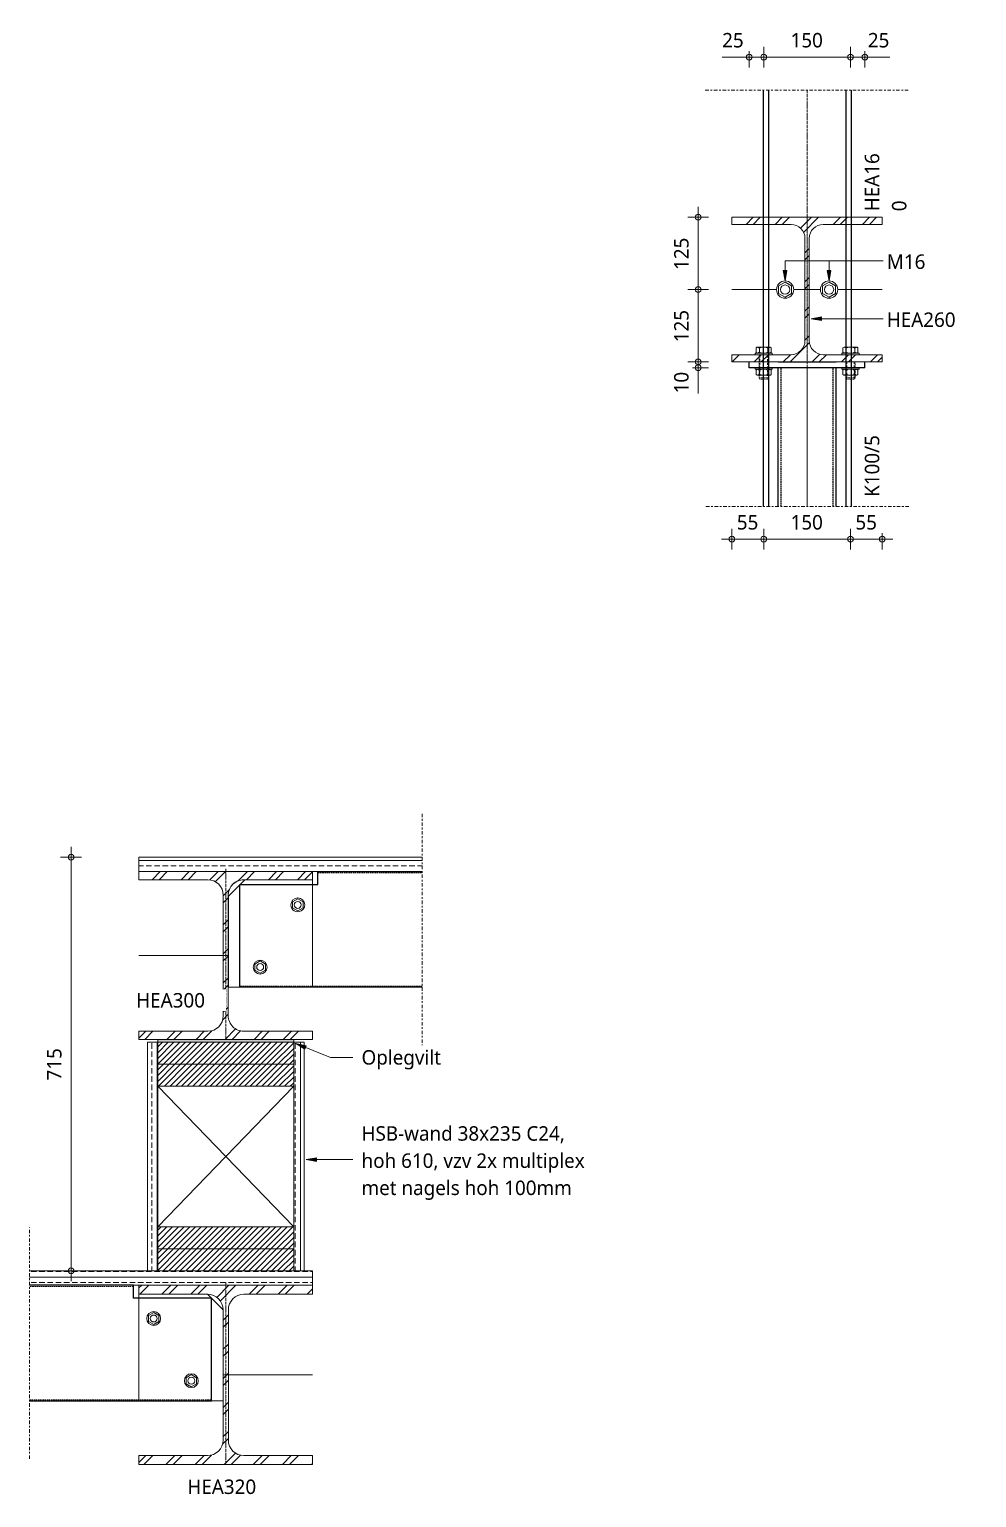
# Model space of a CAD drawing. Header units: millimetres. Extents: x -3015 to 4916, y 1153 to 3979.
# Drawn here: x 750 to 2388, y 1381 to 3919 of the extents above; entities that cross this region are included whole.
import ezdxf

# ---------------------------------------------------------------- set-up
doc = ezdxf.new("R2010")
doc.units = ezdxf.units.MM
for name, pattern in [('Dash', [6.35, 3.175, -3.175]), ('MV_center', [15, 6, -3, 3, -3]), ('MV_hartlijn_staal', [6.6, 5, -0.8, 0, -0.8]), ('MV_hidden', [3.75, 2.5, -1.25]), ('Streep 1_1', [2, 1, -1])]:
    doc.linetypes.add(name, pattern=pattern)
for name, color, linetype, lineweight in [('A-ANNO-DIMS', 211, 'Continuous', 13), ('A-ANNO-DIMS-10', 211, 'Continuous', 13), ('A-DETL', 90, 'Continuous', 13), ('A-DETL-GENF', 92, 'Continuous', 18), ('A-DETL-GENF-HDLN', 1, 'Dash', 18), ('A-DETL-IDEN', 3, 'Continuous', 18), ('G-ANNO-TEXT', 231, 'Continuous', 13)]:
    doc.layers.add(name, color=color, linetype=linetype, lineweight=lineweight)
doc.styles.add('Segoe UI', font='segoeui.ttf', dxfattribs={"height": 25})
doc.dimstyles.new('2_5_mm', dxfattribs={"dimscale": 304.8, "dimtxt": 26.184099, "dimasz": 0.032808, "dimexe": 0.059055, "dimexo": 0.0625, "dimgap": 0.029528, "dimtad": 1, "dimdec": 0, "dimzin": 0, "dimdsep": 46, "dimtxsty": 'Segoe UI', "dimblk1": 'DOTBLANK', "dimblk2": 'DOTBLANK', "dimsah": 1, "dimcen": 0.09, "dimdle": 0.059055, "dimazin": 0, "dimtfac": 1, "dimtdec": 4, "dimtix": 1, "dimtmove": 0, "dimatfit": 3, "dimfxl": 0.059055, "dimfxlon": 1, "dimtvp": 1, "dimtfill": 1, "dimtolj": 1, "dimtzin": 0, "dimarcsym": 2})
doc.dimstyles.new('2_5_mm_1', dxfattribs={"dimscale": 304.8, "dimtxt": 26.184099, "dimasz": 0.032808, "dimexe": 0.059055, "dimexo": 0.0625, "dimgap": 0.029528, "dimtad": 1, "dimdec": 0, "dimzin": 0, "dimdsep": 46, "dimtxsty": 'Segoe UI', "dimblk1": 'DOTBLANK', "dimblk2": 'DOTBLANK', "dimsah": 1, "dimcen": 0.09, "dimdle": 0.059055, "dimazin": 0, "dimtfac": 1, "dimtdec": 4, "dimtix": 1, "dimtmove": 1, "dimatfit": 3, "dimfxl": 0.059055, "dimfxlon": 1, "dimtvp": 1, "dimtfill": 1, "dimtolj": 1, "dimtzin": 0, "dimarcsym": 2})
pattern_1 = [(0, (0, 0), (0, 18.952), []), (0, (0, 9.476), (0, 18.952), [9.476, -4.738])]
pattern_2 = [(45, (0, 0), (-4.949747, 4.949747), [])]
pattern_3 = [(90, (0, 0), (-19.05, 1e-15), []), (90, (9.525, 0), (-19.05, 1e-15), [9.525, -4.762])]

# ---------------------------------------------------------------- blocks, each defined once
blk = doc.blocks.new('00 bout_moer - M16-4299277-Details Constructie staal 1-10')
at = {"layer": 'A-DETL-GENF'}
for p, q in [((-13, 11.6), (-11.7, 13)), ((-13, 11.6), (-11.1, 7.4)), ((-13, -11.1), (-13, 11.6)), ((-11.1, 7.4), (-13, 3.2)), ((-13, 3.2), (-13, -3.2)), ((-11.7, 13), (-4, 13)), ((-11.1, 7.4), (-4.6, 7.4)), ((-4.6, 7.4), (-2.8, 11.6)), ((-2.8, 3.2), (-4.6, 7.4)), ((-4, 13), (-2.8, 11.6)), ((-2.8, 0), (-2.8, 14.9)), ((-2.8, 14.9), (0, 14.9)), ((-2.8, 11.6), (-2.8, 0)), ((-2.8, -3.2), (-2.8, 3.2)), ((-2.8, -14.9), (-2.8, 0)), ((-2.8, 0), (-2.8, -11.1)), ((22.5, -14.9), (22.5, 14.9)), ((22.5, 14.9), (25.3, 14.9)), ((25.3, 14.9), (25.3, 0)), ((25.3, 11.1), (26.7, 13)), ((25.3, 0), (25.3, 11.1)), ((25.3, 11.1), (27.1, 7.2)), ((27.1, 7.2), (25.3, 3.2)), ((25.3, 3.2), (25.3, -3.2)), ((25.3, -11.6), (25.3, 0)), ((25.3, 0), (25.3, -14.9)), ((26.7, 13), (34.3, 13)), ((33.6, 7.2), (27.1, 7.2)), ((33.6, 7.2), (35.5, 11.1)), ((35.5, 3.2), (33.6, 7.2)), ((34.3, 13), (35.5, 11.1)), ((35.5, 11.1), (35.5, -11.6)), ((35.5, -3.2), (35.5, 3.2)), ((-13, -3.2), (-11.1, -7.2)), ((-11.1, -7.2), (-13, -11.1)), ((-11.8, -13), (-13, -11.1)), ((-4.2, -13), (-11.8, -13)), ((-11.1, -7.2), (-4.6, -7.2)), ((-4.6, -7.2), (-2.8, -3.2)), ((-2.8, -11.1), (-4.6, -7.2)), ((-2.8, -11.1), (-4.2, -13)), ((0, -14.9), (-2.8, -14.9)), ((25.3, -14.9), (22.5, -14.9)), ((25.3, -3.2), (27.1, -7.4)), ((27.1, -7.4), (25.3, -11.6)), ((26.5, -13), (25.3, -11.6)), ((34.2, -13), (26.5, -13)), ((33.6, -7.4), (27.1, -7.4)), ((33.6, -7.4), (35.5, -3.2)), ((35.5, -11.6), (33.6, -7.4)), ((35.5, -11.6), (34.2, -13))]:
    blk.add_line(p, q, dxfattribs=at)
at = {"layer": 'A-DETL-GENF', "linetype": 'Streep 1_1', "lineweight": 13}
for p, q in [((12.5, 8), (40.2, 8)), ((42.2, 6.5), (40.2, 8)), ((40.2, -8), (40.2, 8)), ((42.2, 6.5), (42.2, -6.5)), ((12.5, -8), (40.2, -8)), ((42.2, -6.5), (40.2, -8))]:
    blk.add_line(p, q, dxfattribs=at)
at = {"layer": 'A-DETL-GENF-HDLN'}
for p, q in [((12.5, 6.5), (40.2, 6.5)), ((12.5, -6.5), (40.2, -6.5))]:
    blk.add_line(p, q, dxfattribs=at)
blk = doc.blocks.new('28 Staalprofielen- IPE_HEA_HEB 2d - HEA260-V1-Details Constructie staal 1-10')
at = {"layer": 'A-DETL-GENF', "lineweight": 13}
h = blk.add_hatch(dxfattribs=at)
h.set_pattern_fill('FP_4', color=256, style=0, pattern_type=2)
h.set_pattern_definition([(45, (-2095.013, -3469.478), (-25.14472, 25.14472), []), (45, (-2095.013, -3431.378), (-25.14472, 25.14472), [])])
h.paths.add_polyline_path([(130, -125), (130, -112.5), (27.8, -112.5), (21.5, -111.7), (15.8, -109.3), (10.8, -105.5), (7, -100.5), (4.6, -94.7), (3.8, -88.5), (3.8, 88.5), (4.6, 94.7), (7, 100.5), (10.8, 105.5), (15.8, 109.3), (21.5, 111.7), (27.8, 112.5), (130, 112.5), (130, 125), (-130, 125), (-130, 112.5), (-27.7, 112.5), (-21.5, 111.7), (-15.7, 109.3), (-10.8, 105.5), (-7, 100.5), (-4.6, 94.7), (-3.7, 88.5), (-3.7, -88.5), (-4.6, -94.7), (-7, -100.5), (-10.8, -105.5), (-15.7, -109.3), (-21.5, -111.7), (-27.7, -112.5), (-130, -112.5), (-130, -125), (28.1, -125)])
at = {"layer": 'A-DETL-GENF', "linetype": 'MV_hartlijn_staal', "lineweight": 13}
blk.add_line((0, 130), (0, -125), dxfattribs=at)
at = {"layer": 'A-DETL-GENF'}
for p, q in [((130, 125), (-130, 125)), ((-130, 125), (-130, 112.5)), ((130, 125), (-130, 125)), ((-130, 125), (-130, 112.5)), ((-130, 112.5), (-27.7, 112.5)), ((-130, 112.5), (-27.7, 112.5)), ((27.8, 112.5), (130, 112.5)), ((130, 112.5), (27.8, 112.5)), ((130, 112.5), (130, 125)), ((130, 125), (130, 112.5)), ((-3.7, 88.5), (-3.7, -88.5)), ((-3.7, 88.5), (-3.7, -88.5)), ((3.8, -88.5), (3.8, 88.5)), ((3.8, 88.5), (3.8, -88.5)), ((-130, 0), (-52.9, 0)), ((-23.1, 0), (23.1, 0)), ((52.9, 0), (130, 0)), ((-27.7, -112.5), (-130, -112.5)), ((-130, -112.5), (-130, -125)), ((-130, -125), (-130, -112.5)), ((-130, -112.5), (-27.7, -112.5)), ((-130, -125), (130, -125)), ((130, -125), (-130, -125)), ((130, -112.5), (27.8, -112.5)), ((130, -112.5), (27.8, -112.5)), ((130, -125), (130, -112.5)), ((130, -125), (130, -112.5))]:
    blk.add_line(p, q, dxfattribs=at)
for centre, start, end in [((-27.7, 88.5), 0, 90), ((-27.7, 88.5), 360, 90), ((27.8, 88.5), 90, 180), ((27.8, 88.5), 90, 180), ((-27.7, -88.5), 270, 0), ((-27.7, -88.5), 270, 0), ((27.8, -88.5), 180, 270), ((27.8, -88.5), 180, 270)]:
    blk.add_arc(centre, 24, start, end, dxfattribs=at)
blk = doc.blocks.new('00 bout_moer - M16-4299281-Details Constructie staal 1-10')
at = {"layer": 'A-DETL-GENF'}
for p, q in [((-11.8, 13), (-13, 11.1)), ((-11.1, 7.2), (-13, 11.1)), ((-13, 11.1), (-13, -11.6)), ((-13, 3.2), (-11.1, 7.2)), ((-13, -3.2), (-13, 3.2)), ((-4.2, 13), (-11.8, 13)), ((-11.1, 7.2), (-4.6, 7.2)), ((-2.8, 11.1), (-4.6, 7.2)), ((-4.6, 7.2), (-2.8, 3.2)), ((-2.8, 11.1), (-4.2, 13)), ((0, 14.9), (-2.8, 14.9)), ((-2.8, 14.9), (-2.8, 0)), ((-2.8, 0), (-2.8, 11.1)), ((-2.8, 3.2), (-2.8, -3.2)), ((0, -14.9), (0, 14.9)), ((25.3, 14.9), (22.5, 14.9)), ((22.5, 14.9), (22.5, -14.9)), ((25.3, 0), (25.3, 14.9)), ((26.5, 13), (25.3, 11.6)), ((27.1, 7.4), (25.3, 11.6)), ((25.3, 11.6), (25.3, 0)), ((25.3, 3.2), (27.1, 7.4)), ((25.3, -3.2), (25.3, 3.2)), ((34.2, 13), (26.5, 13)), ((33.6, 7.4), (27.1, 7.4)), ((35.5, 11.6), (33.6, 7.4)), ((33.6, 7.4), (35.5, 3.2)), ((35.5, 11.6), (34.2, 13)), ((35.5, -11.1), (35.5, 11.6)), ((35.5, 3.2), (35.5, -3.2)), ((-11.1, -7.4), (-13, -3.2)), ((-13, -11.6), (-11.1, -7.4)), ((-13, -11.6), (-11.7, -13)), ((-11.7, -13), (-4, -13)), ((-11.1, -7.4), (-4.6, -7.4)), ((-2.8, -3.2), (-4.6, -7.4)), ((-4.6, -7.4), (-2.8, -11.6)), ((-4, -13), (-2.8, -11.6)), ((-2.8, -11.6), (-2.8, 0)), ((-2.8, 0), (-2.8, -14.9)), ((-2.8, -14.9), (0, -14.9)), ((22.5, -14.9), (25.3, -14.9)), ((25.3, -14.9), (25.3, 0)), ((25.3, 0), (25.3, -11.1)), ((27.1, -7.2), (25.3, -3.2)), ((25.3, -11.1), (27.1, -7.2)), ((25.3, -11.1), (26.7, -13)), ((26.7, -13), (34.3, -13)), ((33.6, -7.2), (27.1, -7.2)), ((35.5, -3.2), (33.6, -7.2)), ((33.6, -7.2), (35.5, -11.1)), ((34.3, -13), (35.5, -11.1))]:
    blk.add_line(p, q, dxfattribs=at)
at = {"layer": 'A-DETL-GENF', "linetype": 'Streep 1_1', "lineweight": 13}
for p, q in [((0, 8), (40.2, 8)), ((42.2, 6.5), (40.2, 8)), ((40.2, 8), (40.2, -8)), ((42.2, -6.5), (42.2, 6.5)), ((0, -8), (40.2, -8)), ((42.2, -6.5), (40.2, -8))]:
    blk.add_line(p, q, dxfattribs=at)
at = {"layer": 'A-DETL-GENF-HDLN'}
for p, q in [((0, 8), (1.5, 6.5)), ((0, -8), (0, 8)), ((1.5, 6.5), (40.2, 6.5)), ((0, -8), (1.5, -6.5)), ((1.5, -6.5), (40.2, -6.5))]:
    blk.add_line(p, q, dxfattribs=at)
blk = doc.blocks.new('00 moer a e - M16-712626-Details Constructie staal 1-10')
at = {"layer": 'A-DETL-GENF'}
for p, q in [((0, 13), (-11.3, 6.5)), ((0, 13), (-11.3, 6.5)), ((-11.3, 6.5), (-11.3, -6.5)), ((-11.3, 6.5), (-11.3, -6.5)), ((11.3, 6.5), (0, 13)), ((11.3, 6.5), (0, 13)), ((11.3, -6.5), (11.3, 6.5)), ((11.3, -6.5), (11.3, 6.5)), ((-11.3, -6.5), (0, -13)), ((-11.3, -6.5), (0, -13)), ((0, -13), (11.3, -6.5)), ((0, -13), (11.3, -6.5))]:
    blk.add_line(p, q, dxfattribs=at)
blk.add_circle((0, 0), 8, dxfattribs=at)
for start, end in [(360, 180), (180, 360)]:
    blk.add_arc((0, 0), 14.9, start, end, dxfattribs=at)
blk = doc.blocks.new('00 moer a e - M16-4319999-Details Constructie staal 1-10')
at = {"layer": 'A-DETL-GENF'}
for p, q in [((0, 13), (-11.3, 6.5)), ((-11.3, 6.5), (0, 13)), ((-11.3, 6.5), (-11.3, -6.5)), ((-11.3, -6.5), (-11.3, 6.5)), ((11.3, 6.5), (0, 13)), ((0, 13), (11.3, 6.5)), ((11.3, -6.5), (11.3, 6.5)), ((11.3, 6.5), (11.3, -6.5)), ((-11.3, -6.5), (0, -13)), ((0, -13), (-11.3, -6.5)), ((0, -13), (11.3, -6.5)), ((11.3, -6.5), (0, -13))]:
    blk.add_line(p, q, dxfattribs=at)
blk.add_circle((0, 0), 8, dxfattribs=at)
for start, end in [(0, 180), (180, 360)]:
    blk.add_arc((0, 0), 14.9, start, end, dxfattribs=at)
blk = doc.blocks.new('NLRS_00_DI_maskeer - Type 1-4234386-Details Constructie staal 1-10')
at = {"layer": 'A-DETL-GENF', "linetype": 'MV_center'}
blk.add_line((252, 0), (-100, 0), dxfattribs=at)
blk = doc.blocks.new('NLRS_00_DI_maskeer - Type 1-4234387-Details Constructie staal 1-10')
at = {"layer": 'A-DETL-GENF', "linetype": 'MV_center'}
blk.add_line((-100, 0), (252, 0), dxfattribs=at)
blk = doc.blocks.new('28 Staalprofielen- IPE_HEA_HEB 2d - HEA320-V4-Details Constructie staal 1-10')
at = {"layer": 'A-DETL-GENF', "lineweight": 13}
h = blk.add_hatch(dxfattribs=at)
h.set_pattern_fill('FP_9', color=256, style=0, pattern_type=2)
h.set_pattern_definition([(45, (-1089.89, -1593.5), (-25.1447, 25.1447), []), (45, (-1089.89, -1555.4), (-25.1447, 25.1447), [])])
h.paths.add_polyline_path([(-150, -155), (150, -155), (150, -139.5), (31.5, -139.5), (24.5, -138.6), (18, -135.9), (12.4, -131.6), (8.1, -126), (5.4, -119.5), (4.5, -112.5), (4.5, 112.5), (5.4, 119.5), (8.1, 126), (12.4, 131.6), (18, 135.9), (24.5, 138.6), (31.5, 139.5), (150, 139.5), (150, 155), (-150, 155), (-150, 139.5), (-31.5, 139.5), (-24.5, 138.6), (-18, 135.9), (-12.4, 131.6), (-8.1, 126), (-5.4, 119.5), (-4.5, 112.5), (-4.5, -112.5), (-5.4, -119.5), (-8.1, -126), (-12.4, -131.6), (-18, -135.9), (-24.5, -138.6), (-31.5, -139.5), (-150, -139.5)])
at = {"layer": 'A-DETL-GENF'}
for p, q in [((150, 155), (-150, 155)), ((-150, 155), (-150, 139.5)), ((150, 155), (-150, 155)), ((-150, 155), (-150, 139.5)), ((150, 139.5), (150, 155)), ((150, 155), (150, 139.5)), ((31.5, 139.5), (150, 139.5)), ((150, 139.5), (31.5, 139.5)), ((4.5, -112.5), (4.5, 112.5)), ((4.5, 112.5), (4.5, -112.5)), ((-4.5, 0), (150, 0)), ((-4.5, -45), (-4.5, -112.5)), ((-4.5, -45), (-4.5, -112.5)), ((-31.5, -139.5), (-150, -139.5)), ((-150, -139.5), (-150, -155)), ((-150, -155), (-150, -139.5)), ((-150, -139.5), (-31.5, -139.5)), ((150, -139.5), (31.5, -139.5)), ((150, -139.5), (31.5, -139.5)), ((150, -155), (150, -139.5)), ((150, -155), (150, -139.5)), ((-150, -155), (150, -155)), ((150, -155), (-150, -155))]:
    blk.add_line(p, q, dxfattribs=at)
at = {"layer": 'A-DETL-GENF', "linetype": 'MV_hartlijn_staal', "lineweight": 13}
blk.add_line((0, 160), (0, -155), dxfattribs=at)
at = {"layer": 'A-DETL-GENF'}
for centre, start, end in [((-31.5, 112.5), 0, 90), ((-31.5, 112.5), 360, 90), ((31.5, 112.5), 90, 180), ((31.5, 112.5), 90, 180), ((-31.5, -112.5), 270, 0), ((-31.5, -112.5), 270, 0), ((31.5, -112.5), 180, 270), ((31.5, -112.5), 180, 270)]:
    blk.add_arc(centre, 27, start, end, dxfattribs=at)
blk = doc.blocks.new('00 moer a e - M12-5097790-Details Constructie staal 1-10')
at = {"layer": 'A-DETL-GENF'}
for p, q in [((0, 10.5), (-9.1, 5.3)), ((-9.1, 5.3), (0, 10.5)), ((-9.1, 5.3), (-9.1, -5.2)), ((-9.1, -5.2), (-9.1, 5.3)), ((9.1, 5.3), (0, 10.5)), ((0, 10.5), (9.1, 5.3)), ((9.1, -5.2), (9.1, 5.3)), ((9.1, 5.3), (9.1, -5.2)), ((-9.1, -5.2), (0, -10.5)), ((0, -10.5), (-9.1, -5.2)), ((0, -10.5), (9.1, -5.2)), ((9.1, -5.2), (0, -10.5))]:
    blk.add_line(p, q, dxfattribs=at)
blk.add_circle((0, 0), 6, dxfattribs=at)
for start, end in [(0, 180), (180, 360)]:
    blk.add_arc((0, 0), 12, start, end, dxfattribs=at)
blk = doc.blocks.new('NLRS_00_DI_maskeer - Type 1-5098187-Details Constructie staal 1-10')
at = {"layer": 'A-DETL-GENF', "linetype": 'MV_center'}
blk.add_line((300, 0), (-100, 0), dxfattribs=at)
blk = doc.blocks.new('28 Staalprofielen- IPE_HEA_HEB 2d - HEA300-5104983-Details Constructie staal 1-10')
at = {"layer": 'A-DETL-GENF', "lineweight": 13}
h = blk.add_hatch(dxfattribs=at)
h.set_pattern_fill('FP_10', color=256, style=0, pattern_type=2)
h.set_pattern_definition([(225, (1089.89, 2318.5), (25.1447, -25.1447), []), (225, (1089.89, 2280.4), (25.1447, -25.1447), [])])
h.paths.add_polyline_path([(117.5, 145), (-150, 145), (-150, 131), (-31.3, 131), (-24.3, 130.1), (-17.8, 127.4), (-12.2, 123.1), (-7.9, 117.5), (-5.2, 111), (-4.3, 104), (-4.3, -104), (-5.2, -111), (-7.9, -117.5), (-12.2, -123.1), (-17.8, -127.4), (-24.3, -130.1), (-31.3, -131), (-150, -131), (-150, -145), (150, -145), (150, -131), (31.2, -131), (24.3, -130.1), (17.7, -127.4), (12.2, -123.1), (7.9, -117.5), (5.2, -111), (4.2, -104), (4.2, 104), (5.2, 111), (7.9, 117.5), (12.2, 123.1), (17.7, 127.4), (24.3, 130.1), (31.2, 131), (150, 131), (150, 145)])
at = {"layer": 'A-DETL-GENF'}
for p, q in [((-117.5, 145), (-150, 145)), ((-150, 145), (-150, 131)), ((-117.5, 145), (-150, 145)), ((-150, 145), (-150, 131)), ((-150, 131), (-31.3, 131)), ((-150, 131), (-31.3, 131)), ((31.2, 131), (150, 131)), ((150, 131), (31.2, 131)), ((150, 145), (117.5, 145)), ((150, 145), (117.5, 145)), ((150, 131), (150, 145)), ((150, 145), (150, 131)), ((-4.3, 104), (-4.3, -104)), ((-4.3, -104), (-4.3, 104)), ((4.2, -104), (4.2, 104)), ((4.2, -104), (4.2, 104)), ((-4.5, 0), (150, 0)), ((-150, -131), (-150, -145)), ((-150, -145), (-150, -131)), ((-150, -145), (150, -145)), ((150, -145), (-150, -145)), ((-31.3, -131), (-33, -131)), ((-33, -131), (-31.3, -131)), ((150, -131), (31.2, -131)), ((150, -131), (31.2, -131)), ((150, -145), (150, -131)), ((150, -145), (150, -131))]:
    blk.add_line(p, q, dxfattribs=at)
at = {"layer": 'A-DETL-GENF', "linetype": 'MV_hartlijn_staal', "lineweight": 13}
blk.add_line((0, -150), (0, 145), dxfattribs=at)
at = {"layer": 'A-DETL-GENF'}
for centre, start, end in [((-31.3, 104), 360, 90), ((-31.3, 104), 360, 90), ((31.2, 104), 90, 180), ((31.2, 104), 90, 180), ((-31.3, -104), 270, 360), ((-31.3, -104), 270, 0), ((31.2, -104), 180, 270), ((31.2, -104), 180, 270)]:
    blk.add_arc(centre, 27, start, end, dxfattribs=at)
blk = doc.blocks.new('00 moer a e - M12-712628-Details Constructie staal 1-10')
at = {"layer": 'A-DETL-GENF'}
for p, q in [((0, 10.5), (-9.1, 5.2)), ((0, 10.5), (-9.1, 5.2)), ((-9.1, 5.2), (-9.1, -5.3)), ((-9.1, 5.2), (-9.1, -5.3)), ((9.1, 5.2), (0, 10.5)), ((9.1, 5.2), (0, 10.5)), ((9.1, -5.3), (9.1, 5.2)), ((9.1, -5.3), (9.1, 5.2)), ((-9.1, -5.3), (0, -10.5)), ((-9.1, -5.3), (0, -10.5)), ((0, -10.5), (9.1, -5.3)), ((0, -10.5), (9.1, -5.3))]:
    blk.add_line(p, q, dxfattribs=at)
blk.add_circle((0, 0), 6, dxfattribs=at)
for start, end in [(360, 180), (180, 360)]:
    blk.add_arc((0, 0), 12, start, end, dxfattribs=at)
blk = doc.blocks.new('NLRS_00_DI_maskeer - Type 1-5104970-Details Constructie staal 1-10')
at = {"layer": 'A-DETL-GENF', "linetype": 'MV_center'}
blk.add_line((-100, 0), (300, 0), dxfattribs=at)
blk = doc.blocks.new('DIMBLOCK1-Details Constructie staal 1-10')
at = {"layer": 'A-ANNO-DIMS-10'}
for p, q in [((1906.7, 3612.5), (1906.7, 3469.5)), ((1906.7, 3594.5), (1888.7, 3594.5)), ((1906.7, 3594.5), (1924.7, 3594.5)), ((1906.7, 3469.5), (1888.7, 3469.5)), ((1906.7, 3469.5), (1924.7, 3469.5))]:
    blk.add_line(p, q, dxfattribs=at)
for centre in [(1906.7, 3594.5), (1906.7, 3469.5)]:
    blk.add_circle(centre, 5, dxfattribs=at)
at = {"layer": 'A-ANNO-DIMS-10', "color": 0, "insert": (1865.1, 3503.4), "char_height": 25, "width": 68.555, "attachment_point": 1, "rotation": 90, "line_spacing_factor": 1.142579, "style": 'Segoe UI', "bg_fill": 3, "box_fill_scale": 1.25, "bg_fill_color": 9, "bg_fill_true_color": 13158600, "bg_fill_transparency": 0}
blk.add_mtext('125', dxfattribs=at)
blk = doc.blocks.new('_DotBlank')
at = {"color": 0, "linetype": 'ByBlock', "lineweight": -2}
blk.add_line((-0.5, 0), (-1, 0), dxfattribs=at)
blk.add_circle((0, 0), 0.5, dxfattribs=at)
blk = doc.blocks.new('DIMBLOCK2-Details Constructie staal 1-10')
at = {"layer": 'A-ANNO-DIMS-10'}
for p, q in [((1906.7, 3469.5), (1888.7, 3469.5)), ((1906.7, 3469.5), (1906.7, 3344.5)), ((1906.7, 3469.5), (1924.7, 3469.5)), ((1906.7, 3344.5), (1888.7, 3344.5)), ((1906.7, 3344.5), (1924.7, 3344.5))]:
    blk.add_line(p, q, dxfattribs=at)
for centre in [(1906.7, 3469.5), (1906.7, 3344.5)]:
    blk.add_circle(centre, 5, dxfattribs=at)
at = {"layer": 'A-ANNO-DIMS-10', "color": 0, "insert": (1865.1, 3378.4), "char_height": 25, "width": 68.555, "attachment_point": 1, "rotation": 90, "line_spacing_factor": 1.142579, "style": 'Segoe UI', "bg_fill": 3, "box_fill_scale": 1.25, "bg_fill_color": 9, "bg_fill_true_color": 13158600, "bg_fill_transparency": 0}
blk.add_mtext('125', dxfattribs=at)
blk = doc.blocks.new('DIMBLOCK3-Details Constructie staal 1-10')
at = {"layer": 'A-ANNO-DIMS-10'}
for p, q in [((1906.7, 3344.5), (1888.7, 3344.5)), ((1906.7, 3334.5), (1888.7, 3334.5)), ((1906.7, 3348.2), (1906.7, 3339.5)), ((1906.7, 3290.1), (1906.7, 3348.2)), ((1906.7, 3344.5), (1906.7, 3316.5)), ((1906.7, 3344.5), (1924.7, 3344.5)), ((1906.7, 3334.5), (1924.7, 3334.5))]:
    blk.add_line(p, q, dxfattribs=at)
for centre in [(1906.7, 3344.5), (1906.7, 3334.5)]:
    blk.add_circle(centre, 5, dxfattribs=at)
at = {"layer": 'A-ANNO-DIMS-10', "color": 0, "insert": (1865.1, 3290.1), "char_height": 25, "width": 45.703, "attachment_point": 1, "rotation": 90, "line_spacing_factor": 1.142579, "style": 'Segoe UI', "bg_fill": 3, "box_fill_scale": 1.25, "bg_fill_color": 9, "bg_fill_true_color": 13158600, "bg_fill_transparency": 0}
blk.add_mtext('10', dxfattribs=at)
blk = doc.blocks.new('DIMBLOCK4-Details Constructie staal 1-10')
at = {"layer": 'A-ANNO-DIMS-10'}
for p, q in [((1995, 3871.4), (1995, 3889.4)), ((2020, 3871.4), (2020, 3889.4)), ((1948.1, 3871.4), (2006.2, 3871.4)), ((1977, 3871.4), (2020, 3871.4)), ((1995, 3871.4), (1995, 3853.4)), ((2006.2, 3871.4), (2007.5, 3871.4)), ((2020, 3871.4), (2020, 3853.4))]:
    blk.add_line(p, q, dxfattribs=at)
for centre in [(1995, 3871.4), (2020, 3871.4)]:
    blk.add_circle(centre, 5, dxfattribs=at)
at = {"layer": 'A-ANNO-DIMS-10', "color": 0, "insert": (1948.1, 3913.1), "char_height": 25, "width": 45.703, "attachment_point": 1, "line_spacing_factor": 1.142579, "style": 'Segoe UI', "bg_fill": 3, "box_fill_scale": 1.25, "bg_fill_color": 9, "bg_fill_true_color": 13158600, "bg_fill_transparency": 0}
blk.add_mtext('25', dxfattribs=at)
blk = doc.blocks.new('DIMBLOCK5-Details Constructie staal 1-10')
at = {"layer": 'A-ANNO-DIMS-10'}
for p, q in [((2020, 3871.4), (2020, 3889.4)), ((2170, 3871.4), (2170, 3889.4)), ((2020, 3871.4), (2170, 3871.4)), ((2020, 3871.4), (2020, 3853.4)), ((2170, 3871.4), (2170, 3853.4))]:
    blk.add_line(p, q, dxfattribs=at)
for centre in [(2020, 3871.4), (2170, 3871.4)]:
    blk.add_circle(centre, 5, dxfattribs=at)
at = {"layer": 'A-ANNO-DIMS-10', "color": 0, "insert": (2066.4, 3913.1), "char_height": 25, "width": 68.555, "attachment_point": 1, "line_spacing_factor": 1.142579, "style": 'Segoe UI', "bg_fill": 3, "box_fill_scale": 1.25, "bg_fill_color": 9, "bg_fill_true_color": 13158600, "bg_fill_transparency": 0}
blk.add_mtext('150', dxfattribs=at)
blk = doc.blocks.new('DIMBLOCK6-Details Constructie staal 1-10')
at = {"layer": 'A-ANNO-DIMS-10'}
for p, q in [((2170, 3871.4), (2170, 3889.4)), ((2195, 3871.4), (2195, 3889.4)), ((2170, 3871.4), (2213, 3871.4)), ((2170, 3871.4), (2170, 3853.4)), ((2180, 3871.4), (2182.5, 3871.4)), ((2238.1, 3871.4), (2180, 3871.4)), ((2195, 3871.4), (2195, 3853.4))]:
    blk.add_line(p, q, dxfattribs=at)
for centre in [(2170, 3871.4), (2195, 3871.4)]:
    blk.add_circle(centre, 5, dxfattribs=at)
at = {"layer": 'A-ANNO-DIMS-10', "color": 0, "insert": (2200, 3913.1), "char_height": 25, "width": 45.703, "attachment_point": 1, "line_spacing_factor": 1.142579, "style": 'Segoe UI', "bg_fill": 3, "box_fill_scale": 1.25, "bg_fill_color": 9, "bg_fill_true_color": 13158600, "bg_fill_transparency": 0}
blk.add_mtext('25', dxfattribs=at)
blk = doc.blocks.new('DIMBLOCK13-Details Constructie staal 1-10')
at = {"layer": 'A-ANNO-DIMS-10'}
for p, q in [((1965, 3038.2), (1965, 3056.2)), ((2020, 3038.2), (2020, 3056.2)), ((1947, 3038.2), (2020, 3038.2)), ((1965, 3038.2), (1965, 3020.2)), ((2020, 3038.2), (2020, 3020.2))]:
    blk.add_line(p, q, dxfattribs=at)
for centre in [(1965, 3038.2), (2020, 3038.2)]:
    blk.add_circle(centre, 5, dxfattribs=at)
at = {"layer": 'A-ANNO-DIMS-10', "color": 0, "insert": (1973.5, 3079.8), "char_height": 25, "width": 45.703, "attachment_point": 1, "line_spacing_factor": 1.142579, "style": 'Segoe UI', "bg_fill": 3, "box_fill_scale": 1.25, "bg_fill_color": 9, "bg_fill_true_color": 13158600, "bg_fill_transparency": 0}
blk.add_mtext('55', dxfattribs=at)
blk = doc.blocks.new('DIMBLOCK14-Details Constructie staal 1-10')
at = {"layer": 'A-ANNO-DIMS-10'}
for p, q in [((2020, 3038.2), (2020, 3056.2)), ((2170, 3038.2), (2170, 3056.2)), ((2020, 3038.2), (2170, 3038.2)), ((2020, 3038.2), (2020, 3020.2)), ((2170, 3038.2), (2170, 3020.2))]:
    blk.add_line(p, q, dxfattribs=at)
for centre in [(2020, 3038.2), (2170, 3038.2)]:
    blk.add_circle(centre, 5, dxfattribs=at)
at = {"layer": 'A-ANNO-DIMS-10', "color": 0, "insert": (2066.4, 3079.8), "char_height": 25, "width": 68.555, "attachment_point": 1, "line_spacing_factor": 1.142579, "style": 'Segoe UI', "bg_fill": 3, "box_fill_scale": 1.25, "bg_fill_color": 9, "bg_fill_true_color": 13158600, "bg_fill_transparency": 0}
blk.add_mtext('150', dxfattribs=at)
blk = doc.blocks.new('DIMBLOCK15-Details Constructie staal 1-10')
at = {"layer": 'A-ANNO-DIMS-10'}
for p, q in [((2170, 3038.2), (2170, 3056.2)), ((2225, 3038.2), (2225, 3056.2)), ((2170, 3038.2), (2243, 3038.2)), ((2170, 3038.2), (2170, 3020.2)), ((2225, 3038.2), (2225, 3020.2))]:
    blk.add_line(p, q, dxfattribs=at)
for centre in [(2170, 3038.2), (2225, 3038.2)]:
    blk.add_circle(centre, 5, dxfattribs=at)
at = {"layer": 'A-ANNO-DIMS-10', "color": 0, "insert": (2178.5, 3079.8), "char_height": 25, "width": 45.703, "attachment_point": 1, "line_spacing_factor": 1.142579, "style": 'Segoe UI', "bg_fill": 3, "box_fill_scale": 1.25, "bg_fill_color": 9, "bg_fill_true_color": 13158600, "bg_fill_transparency": 0}
blk.add_mtext('55', dxfattribs=at)
blk = doc.blocks.new('DIMBLOCK25-Details Constructie staal 1-10')
at = {"layer": 'A-ANNO-DIMS-10'}
for p, q in [((822.5, 2488.5), (804.5, 2488.5)), ((822.5, 2506.5), (822.5, 1755.5)), ((822.5, 2488.5), (840.5, 2488.5)), ((822.5, 1773.5), (804.5, 1773.5)), ((822.5, 1773.5), (840.5, 1773.5))]:
    blk.add_line(p, q, dxfattribs=at)
for centre in [(822.5, 2488.5), (822.5, 1773.5)]:
    blk.add_circle(centre, 5, dxfattribs=at)
at = {"layer": 'A-ANNO-DIMS-10', "color": 0, "insert": (780.9, 2102.4), "char_height": 25, "width": 68.555, "attachment_point": 1, "rotation": 90, "line_spacing_factor": 1.142579, "style": 'Segoe UI', "bg_fill": 3, "box_fill_scale": 1.25, "bg_fill_color": 9, "bg_fill_true_color": 13158600, "bg_fill_transparency": 0}
blk.add_mtext('715', dxfattribs=at)

msp = doc.modelspace()

# ---------------------------------------------------------------- hatches: boundary and pattern name
at = {"layer": 'A-DETL-GENF', "lineweight": 13}
h = msp.add_hatch(dxfattribs=at)
h.set_pattern_fill('FP_1', color=250, style=0, pattern_type=2)
h.set_pattern_definition(pattern_1)
h.paths.add_polyline_path([(1149.9, 2463.5), (1429.4, 2463.5), (1429.4, 2488.5), (939.9, 2488.5), (939.9, 2463.5), (1121.1, 2463.5)])
h = msp.add_hatch(dxfattribs=at)
h.set_pattern_fill('FP_12', color=250, style=0, pattern_type=2)
h.set_pattern_definition(pattern_3)
h.paths.add_polyline_path([(972.4, 1773.5), (972.4, 2168.5), (954.4, 2168.5), (954.4, 1773.5)])
at = {"layer": 'A-DETL-GENF'}
msp.add_hatch(color=7, dxfattribs=at).paths.add_polyline_path([(1207.4, 2168.5), (1207.4, 2173.5), (972.4, 2173.5), (972.4, 2168.5), (1149.9, 2168.5)])
at = {"layer": 'A-DETL-GENF', "lineweight": 13}
h = msp.add_hatch(dxfattribs=at)
h.set_pattern_fill('FP_11', color=250, style=0, pattern_type=2)
h.set_pattern_definition(pattern_2)
h.paths.add_polyline_path([(972.4, 2130.5), (1207.4, 2130.5), (1207.4, 2168.5), (972.4, 2168.5)])
h = msp.add_hatch(dxfattribs=at)
h.set_pattern_fill('FP_12', color=250, style=0, pattern_type=2)
h.set_pattern_definition(pattern_3)
h.paths.add_polyline_path([(1225.4, 1773.5), (1225.4, 2168.5), (1207.4, 2168.5), (1207.4, 1773.5)])
h = msp.add_hatch(dxfattribs=at)
h.set_pattern_fill('FP_11', color=250, style=0, pattern_type=2)
h.set_pattern_definition(pattern_2)
h.paths.add_polyline_path([(1207.4, 2092.5), (1207.4, 2130.5), (972.4, 2130.5), (972.4, 2092.5), (1149.9, 2092.5)])
h = msp.add_hatch(dxfattribs=at)
h.set_pattern_fill('FP_11', color=250, style=0, pattern_type=2)
h.set_pattern_definition(pattern_2)
h.paths.add_polyline_path([(972.4, 1811.5), (1207.4, 1811.5), (1207.4, 1849.5), (972.4, 1849.5)])
h = msp.add_hatch(dxfattribs=at)
h.set_pattern_fill('FP_11', color=250, style=0, pattern_type=2)
h.set_pattern_definition(pattern_2)
h.paths.add_polyline_path([(972.4, 1773.5), (1207.4, 1773.5), (1207.4, 1811.5), (972.4, 1811.5)])
h = msp.add_hatch(dxfattribs=at)
h.set_pattern_fill('FP_1', color=250, style=0, pattern_type=2)
h.set_pattern_definition(pattern_1)
h.paths.add_polyline_path([(750.4, 1748.5), (1239.9, 1748.5), (1239.9, 1773.5), (750.4, 1773.5)])
at = {"layer": 'A-DETL-IDEN'}
for points in [[(2057, 3484.4), (2060.2, 3502.4), (2053.8, 3502.4)], [(2133, 3484.4), (2136.2, 3502.4), (2129.8, 3502.4)], [(2102.2, 3419.2), (2120.2, 3416), (2120.2, 3422.4)]]:
    msp.add_hatch(color=256, dxfattribs=at).paths.add_polyline_path(points)
at = {"layer": 'G-ANNO-TEXT'}
for points in [[(1211, 2166.2), (1226.6, 2156.6), (1228.9, 2162.5)], [(1229.1, 1965.6), (1247.1, 1962.4), (1247.1, 1968.8)]]:
    msp.add_hatch(color=7, dxfattribs=at).paths.add_polyline_path(points)

# ---------------------------------------------------------------- linework, layer by layer
at = {"layer": 'A-DETL', "lineweight": 25}
for p, q in [((2019, 3814.5), (2019, 3094.5)), ((2028, 3814.5), (2028, 3094.5)), ((2162, 3814.5), (2162, 3094.5)), ((2171, 3814.5), (2171, 3094.5)), ((1995, 3334.5), (1995, 3344.5)), ((2195, 3334.5), (1995, 3334.5)), ((2045, 3344.5), (2145, 3344.5)), ((2045, 3094.5), (2045, 3334.5)), ((2145, 3094.5), (2145, 3334.5)), ((2195, 3334.5), (2195, 3344.5)), ((1249.4, 2441), (1249.4, 2463.5)), ((1249.4, 2463.5), (1429.4, 2463.5)), ((1114.4, 2263.5), (1114.4, 2441)), ((1114.4, 2441), (1249.4, 2441)), ((1429.4, 2263.5), (1114.4, 2263.5)), ((972.4, 2092.5), (1207.4, 1849.5)), ((972.4, 1849.5), (1207.4, 2092.5)), ((930.4, 1748.5), (750.4, 1748.5)), ((930.4, 1726), (930.4, 1748.5)), ((1065.4, 1726), (930.4, 1726)), ((1065.4, 1548.5), (1065.4, 1726)), ((750.4, 1548.5), (1065.4, 1548.5))]:
    msp.add_line(p, q, dxfattribs=at)
at = {"layer": 'A-DETL', "linetype": 'MV_hartlijn_staal'}
for p, q in [((2095, 3814.5), (2095, 3094.5)), ((2095, 3094.5), (2095, 3334.5))]:
    msp.add_line(p, q, dxfattribs=at)
at = {"layer": 'A-DETL', "linetype": 'MV_hidden', "lineweight": 25}
for p, q in [((2050, 3094.5), (2050, 3334.5)), ((2140, 3094.5), (2140, 3334.5))]:
    msp.add_line(p, q, dxfattribs=at)
at = {"layer": 'A-DETL', "lineweight": 18}
for p, q in [((1429.4, 2488.5), (939.9, 2488.5)), ((939.9, 2488.5), (939.9, 2463.5)), ((1239.9, 2463.5), (1429.4, 2463.5)), ((1122.9, 2449.5), (1094.4, 2421)), ((1239.9, 2449.5), (1122.9, 2449.5)), ((1239.9, 2263.5), (1239.9, 2449.5)), ((1094.4, 2421), (1094.4, 2263.5)), ((1094.4, 2263.5), (1239.9, 2263.5)), ((954.4, 2168.5), (954.4, 1773.5)), ((972.4, 2168.5), (954.4, 2168.5)), ((1207.4, 2173.5), (972.4, 2173.5)), ((972.4, 2173.5), (972.4, 2168.5)), ((972.4, 2168.5), (972.4, 2130.5)), ((972.4, 1773.5), (972.4, 2168.5)), ((972.4, 2168.5), (1207.4, 2168.5)), ((1207.4, 2168.5), (1207.4, 2173.5)), ((1207.4, 2130.5), (1207.4, 2168.5)), ((1225.4, 2168.5), (1207.4, 2168.5)), ((1207.4, 2168.5), (1207.4, 1773.5)), ((1225.4, 1773.5), (1225.4, 2168.5)), ((972.4, 2130.5), (972.4, 2092.5)), ((972.4, 2130.5), (1207.4, 2130.5)), ((1207.4, 2092.5), (1207.4, 2130.5)), ((972.4, 2092.5), (1207.4, 2092.5)), ((1207.4, 1849.5), (972.4, 1849.5)), ((972.4, 1849.5), (972.4, 1811.5)), ((1207.4, 1811.5), (1207.4, 1849.5)), ((972.4, 1811.5), (972.4, 1773.5)), ((972.4, 1811.5), (1207.4, 1811.5)), ((1207.4, 1773.5), (1207.4, 1811.5)), ((972.4, 1773.5), (750.4, 1773.5)), ((954.4, 1773.5), (972.4, 1773.5)), ((972.4, 1773.5), (1207.4, 1773.5)), ((1239.9, 1773.5), (1207.4, 1773.5)), ((1207.4, 1773.5), (1225.4, 1773.5)), ((1239.9, 1748.5), (1239.9, 1773.5)), ((750.4, 1748.5), (939.9, 1748.5)), ((1058.4, 1733), (939.9, 1733)), ((939.9, 1733), (939.9, 1548.5)), ((1085.4, 1706), (1058.4, 1733)), ((1085.4, 1548.5), (1085.4, 1706)), ((939.9, 1548.5), (1085.4, 1548.5))]:
    msp.add_line(p, q, dxfattribs=at)
at = {"layer": 'A-DETL', "linetype": 'MV_hidden', "lineweight": 18}
for p, q in [((1249.4, 2461.5), (1429.4, 2461.5)), ((1429.4, 2265.5), (1114.4, 2265.5)), ((930.4, 1746.5), (750.4, 1746.5)), ((750.4, 1550.5), (1065.4, 1550.5))]:
    msp.add_line(p, q, dxfattribs=at)
at = {"layer": 'A-DETL-IDEN'}
for p, q in [((2060.2, 3502.4), (2053.8, 3502.4)), ((2053.8, 3502.4), (2057, 3484.4)), ((2057, 3519.4), (2231.7, 3519.4)), ((2057, 3484.4), (2057, 3519.4)), ((2057, 3484.4), (2060.2, 3502.4)), ((2136.2, 3502.4), (2129.8, 3502.4)), ((2129.8, 3502.4), (2133, 3484.4)), ((2133, 3519.4), (2231.7, 3519.4)), ((2133, 3484.4), (2133, 3519.4)), ((2133, 3484.4), (2136.2, 3502.4)), ((2120.2, 3422.4), (2102.2, 3419.2)), ((2102.2, 3419.2), (2120.2, 3416)), ((2102.2, 3419.2), (2231.7, 3419.2)), ((2120.2, 3416), (2120.2, 3422.4))]:
    msp.add_line(p, q, dxfattribs=at)
at = {"layer": 'G-ANNO-TEXT', "color": 250}
for p, q in [((1211, 2166.2), (1226.6, 2156.6)), ((1228.9, 2162.5), (1211, 2166.2)), ((1211, 2166.2), (1270.9, 2142.4)), ((1226.6, 2156.6), (1228.9, 2162.5)), ((1270.9, 2142.4), (1309.7, 2142.4)), ((1247.1, 1968.8), (1229.1, 1965.6)), ((1229.1, 1965.6), (1247.1, 1962.4)), ((1229.1, 1965.6), (1309.7, 1965.6)), ((1247.1, 1962.4), (1247.1, 1968.8))]:
    msp.add_line(p, q, dxfattribs=at)

# ---------------------------------------------------------------- block references
at = {"layer": 'A-DETL-GENF', "linetype": 'MV_center'}
for name, p in [('NLRS_00_DI_maskeer - Type 1-4234387-Details Constructie staal 1-10', (2019, 3814.5)), ('NLRS_00_DI_maskeer - Type 1-4234386-Details Constructie staal 1-10', (2019, 3094.5))]:
    msp.add_blockref(name, p, dxfattribs=at)
at = {"layer": 'A-DETL-GENF'}
for name, p in [('28 Staalprofielen- IPE_HEA_HEB 2d - HEA260-V1-Details Constructie staal 1-10', (2095, 3469.5)), ('00 moer a e - M16-712626-Details Constructie staal 1-10', (2133, 3469.5)), ('00 moer a e - M12-712628-Details Constructie staal 1-10', (1149.4, 2298.5)), ('28 Staalprofielen- IPE_HEA_HEB 2d - HEA320-V4-Details Constructie staal 1-10', (1089.9, 1593.5)), ('00 moer a e - M12-5097790-Details Constructie staal 1-10', (965.4, 1691))]:
    msp.add_blockref(name, p, dxfattribs=at)
for name, p, rotation in [('00 moer a e - M16-4319999-Details Constructie staal 1-10', (2057, 3469.5), 180), ('00 bout_moer - M16-4299281-Details Constructie staal 1-10', (2020, 3357), 270), ('00 bout_moer - M16-4299277-Details Constructie staal 1-10', (2170, 3357), 270), ('28 Staalprofielen- IPE_HEA_HEB 2d - HEA300-5104983-Details Constructie staal 1-10', (1089.9, 2318.5), 180), ('00 moer a e - M12-712628-Details Constructie staal 1-10', (1214.4, 2406), 180), ('00 moer a e - M12-5097790-Details Constructie staal 1-10', (1030.4, 1583.5), 180)]:
    msp.add_blockref(name, p, dxfattribs=dict(at, rotation=rotation))
at = {"layer": 'A-DETL-GENF', "linetype": 'MV_center'}
for name, p, rotation in [('NLRS_00_DI_maskeer - Type 1-5104970-Details Constructie staal 1-10', (1429.4, 2463.5), 269.9999999999999), ('NLRS_00_DI_maskeer - Type 1-5098187-Details Constructie staal 1-10', (750.4, 1748.5), 270.0000000000001)]:
    msp.add_blockref(name, p, dxfattribs=dict(at, rotation=rotation))

# ---------------------------------------------------------------- texts
at = {"layer": 'A-DETL-IDEN', "lineweight": 13, "insert": (1023.6, 1412.7), "char_height": 25, "width": 149.114, "attachment_point": 1, "style": 'Segoe UI', "bg_fill": 3, "box_fill_scale": 1.25, "bg_fill_color": 9, "bg_fill_true_color": 13158600, "bg_fill_transparency": 0}
msp.add_mtext('HEA320', dxfattribs=at)
at = {"layer": 'G-ANNO-TEXT', "color": 7, "char_height": 25, "attachment_point": 1, "rotation": 90, "style": 'Segoe UI'}
for s, insert, width in [('HEA16', (2194.8, 3604.9), 125.865), ('0', (2241.7, 3604.9), 23.249), ('K100/5', (2194.8, 3111.2), 134.684)]:
    msp.add_mtext(s, dxfattribs=dict(at, insert=insert, width=width))
at = {"layer": 'G-ANNO-TEXT', "color": 7, "char_height": 25, "attachment_point": 1, "style": 'Segoe UI'}
for s, insert, width in [('Oplegvilt', (1324.7, 2154.9), 169.958), ('HSB-wand 38x235 C24, ', (1324.7, 2023.4), 448.143), ('hoh 610, vzv 2x multiplex ', (1324.7, 1976.4), 486.624), ('met nagels hoh 100mm', (1324.7, 1929.4), 447.342)]:
    msp.add_mtext(s, dxfattribs=dict(at, insert=insert, width=width))

# ---------------------------------------------------------------- dimensions: what is measured, and where the dimension line sits
at = {"layer": 'A-ANNO-DIMS'}
dim = msp.add_linear_dim(base=(2020, 3871.4), p1=(1995, 3853.4), p2=(2020, 3853.4), dimstyle='2_5_mm_1', override={"dimpost": '<>', "dimfxl": 25}, dxfattribs=at)
dim.commit()
dim.dimension.update_dxf_attribs({"geometry": 'DIMBLOCK4-Details Constructie staal 1-10', "text_midpoint": (1971, 3896.4), "dimtype": 160})
dim = msp.add_linear_dim(base=(1906.7, 3469.5), p1=(1924.7, 3594.5), p2=(1924.7, 3469.5), angle=90, dimstyle='2_5_mm', override={"dimpost": '<>', "dimfxl": 125}, dxfattribs=at)
dim.commit()
dim.dimension.update_dxf_attribs({"geometry": 'DIMBLOCK1-Details Constructie staal 1-10', "text_midpoint": (1884.7, 3532)})

# ---------------------------------------------------------------- next in the draw order: texts
at = {"layer": 'A-DETL-IDEN', "lineweight": 13, "char_height": 25, "attachment_point": 1, "style": 'Segoe UI', "bg_fill": 3, "box_fill_scale": 1.25, "bg_fill_color": 9, "bg_fill_true_color": 13158600, "bg_fill_transparency": 0}
for s, insert, width in [('M16', (2232.8, 3530.2), 84.979), ('HEA260', (2232.8, 3430), 149.114), ('HEA300', (935.1, 2253.6), 149.114)]:
    msp.add_mtext(s, dxfattribs=dict(at, insert=insert, width=width))

# ---------------------------------------------------------------- next in the draw order: dimensions: what is measured, and where the dimension line sits
at = {"layer": 'A-ANNO-DIMS'}
for base, p1, p2, override, picture, middle in [((2170, 3871.4), (2020, 3853.4), (2170, 3853.4), {"dimpost": '<>', "dimfxl": 150}, 'DIMBLOCK5-Details Constructie staal 1-10', (2095, 3893.4)), ((2020, 3038.2), (1965, 3056.2), (2020, 3056.2), {"dimpost": '<>', "dimfxl": 55}, 'DIMBLOCK13-Details Constructie staal 1-10', (1992.5, 3059.9))]:
    dim = msp.add_linear_dim(base=base, p1=p1, p2=p2, dimstyle='2_5_mm', override=override, dxfattribs=at)
    dim.commit()
    dim.dimension.update_dxf_attribs({"geometry": picture, "text_midpoint": middle})
for base, p1, p2, override, picture, middle in [((1906.7, 3344.5), (1924.7, 3469.5), (1924.7, 3344.5), {"dimpost": '<>', "dimfxl": 125}, 'DIMBLOCK2-Details Constructie staal 1-10', (1884.7, 3407)), ((822.5, 1773.5), (840.5, 2488.5), (840.5, 1773.5), {"dimpost": '<>', "dimfxl": 715}, 'DIMBLOCK25-Details Constructie staal 1-10', (800.5, 2131))]:
    dim = msp.add_linear_dim(base=base, p1=p1, p2=p2, angle=90, dimstyle='2_5_mm', override=override, dxfattribs=at)
    dim.commit()
    dim.dimension.update_dxf_attribs({"geometry": picture, "text_midpoint": middle})

# ---------------------------------------------------------------- next in the draw order: dimensions: what is measured, and where the dimension line sits
dim = msp.add_linear_dim(base=(2195, 3871.4), p1=(2170, 3853.4), p2=(2195, 3853.4), dimstyle='2_5_mm_1', override={"dimpost": '<>', "dimfxl": 25}, dxfattribs=at)
dim.commit()
dim.dimension.update_dxf_attribs({"geometry": 'DIMBLOCK6-Details Constructie staal 1-10', "text_midpoint": (2222.8, 3896.4), "dimtype": 160})
dim = msp.add_linear_dim(base=(1906.7, 3334.5), p1=(1924.7, 3344.5), p2=(1924.7, 3334.5), angle=90, dimstyle='2_5_mm_1', override={"dimpost": '<>', "dimfxl": 10}, dxfattribs=at)
dim.commit()
dim.dimension.update_dxf_attribs({"geometry": 'DIMBLOCK3-Details Constructie staal 1-10', "text_midpoint": (1881.7, 3313), "dimtype": 160, "text_rotation": 90})
dim = msp.add_linear_dim(base=(2170, 3038.2), p1=(2020, 3056.2), p2=(2170, 3056.2), dimstyle='2_5_mm', override={"dimpost": '<>', "dimfxl": 150}, dxfattribs=at)
dim.commit()
dim.dimension.update_dxf_attribs({"geometry": 'DIMBLOCK14-Details Constructie staal 1-10', "text_midpoint": (2095, 3060.2)})

# ---------------------------------------------------------------- next in the draw order: dimensions: what is measured, and where the dimension line sits
dim = msp.add_linear_dim(base=(2225, 3038.2), p1=(2170, 3056.2), p2=(2225, 3056.2), dimstyle='2_5_mm', override={"dimpost": '<>', "dimfxl": 55}, dxfattribs=at)
dim.commit()
dim.dimension.update_dxf_attribs({"geometry": 'DIMBLOCK15-Details Constructie staal 1-10', "text_midpoint": (2197.5, 3059.9)})

doc.saveas('drawing.dxf')
